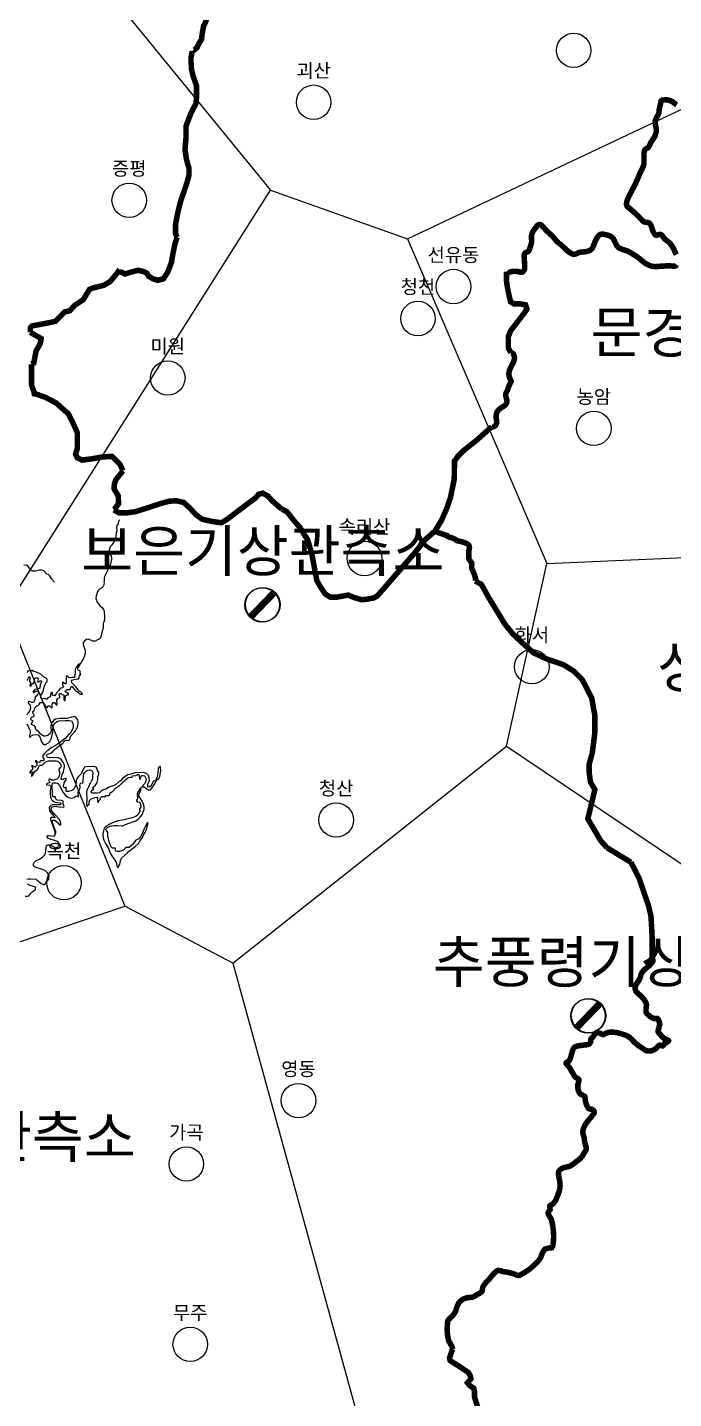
# Model space of a CAD drawing. Header units: millimetres. Extents: x -19392 to 580976, y -49129 to 736091.
# Drawn here: x 248431 to 295322, y 274821 to 374284 of the extents above; entities that cross this region are included whole.
import ezdxf
from ezdxf.enums import TextEntityAlignment as Align

# ---------------------------------------------------------------- set-up
doc = ezdxf.new("R2010")
doc.units = ezdxf.units.MM
for name, color, linetype in [('2411', 7, 'Continuous'), ('AWS', 4, 'Continuous'), ('AWS명', 2, 'Continuous'), ('EL', 2, 'Continuous'), ('MAIN-RIVER', 5, 'Continuous'), ('Point', 1, 'Continuous'), ('관측소명', 3, 'Continuous'), ('기상청', 1, 'Continuous'), ('티센', 6, 'Continuous')]:
    doc.layers.add(name, color=color, linetype=linetype)
doc.styles.get("Standard").update_dxf_attribs({"font": ''})
doc.styles.get('Standard').set_extended_font_data('Gulim')

# ---------------------------------------------------------------- blocks, each defined once
blk = doc.blocks.new('관측소(기상청)')
at = {"layer": '기상청', "const_width": 500}
blk.add_lwpolyline([(821, 874), (-914, -926)], dxfattribs=at)
at = {"layer": '기상청'}
blk.add_circle((-46, -26), 1250, dxfattribs=at)

msp = doc.modelspace()

# ---------------------------------------------------------------- linework, layer by layer
at = {"layer": '2411', "const_width": 400}
for points in [[(261625, 375623), (261553, 375596), (261539, 375177), (261351, 374643), (261221, 374412), (261105, 373762), (261062, 373415), (260889, 373141), (260744, 372823), (260427, 372549), (260405, 372562)], [(260405, 372562), (260304, 372150), (260304, 371786), (260341, 371237), (260452, 370769), (260705, 370041), (260705, 369239), (260667, 368771), (260304, 368073), (259940, 367130), (259940, 366298), (259865, 365422), (259977, 364694), (260162, 364041), (260162, 363603), (260014, 363024), (259539, 361642), (259360, 360915), (259175, 359971), (259175, 359348), (259293, 359062)], [(295550, 368670), (295500, 368700), (295480, 368720), (295440, 368750), (295400, 368780), (295400, 368780), (295350, 368810), (295310, 368840), (295270, 368870), (295230, 368900), (295190, 368920), (295140, 368940), (295100, 368960), (295050, 368980), (295030, 368990), (294980, 369000), (294930, 369020), (294880, 369030), (294830, 369030), (294780, 369030), (294730, 369030), (294710, 369030), (294660, 369030), (294610, 369020), (294580, 369020), (294520, 369020), (294480, 369010), (294450, 368990), (294420, 368950), (294410, 368890), (294400, 368870), (294390, 368830), (294380, 368780), (294370, 368730), (294360, 368690), (294350, 368640), (294340, 368590), (294320, 368540), (294310, 368490), (294300, 368440), (294290, 368410), (294270, 368250), (294260, 368200), (294260, 368150), (294260, 368100), (294240, 368050), (294240, 368040), (294220, 367990), (294200, 367950), (294170, 367900), (294150, 367860), (294120, 367810), (294100, 367770), (294070, 367720), (294050, 367680), (294030, 367630), (294020, 367590), (294000, 367540), (294000, 367530), (293990, 367480), (293990, 367430), (293990, 367380), (293990, 367330), (294000, 367280), (294010, 367230), (294010, 367180), (294020, 367130), (294030, 367090), (294040, 367040), (294050, 366990), (294060, 366940), (294070, 366890), (294070, 366880), (294070, 366830), (294070, 366780), (294060, 366730), (294060, 366730), (294050, 366680), (294040, 366630), (294030, 366580), (294010, 366530), (294000, 366480), (293980, 366440), (293970, 366430), (293950, 366380), (293930, 366340), (293910, 366290), (293880, 366250), (293850, 366210), (293820, 366170), (293800, 366130), (293770, 366090), (293740, 366040), (293710, 366000), (293680, 365960), (293660, 365910), (293640, 365870), (293620, 365820), (293600, 365770), (293580, 365720), (293560, 365680), (293530, 365640), (293500, 365600), (293470, 365560), (293430, 365530), (293380, 365510), (293330, 365480), (293290, 365460), (293260, 365430), (293230, 365390), (293210, 365350), (293200, 365300), (293190, 365250), (293190, 365250), (293180, 365200), (293180, 365140), (293180, 365090), (293180, 365040), (293170, 364990), (293170, 364940), (293170, 364890), (293170, 364840), (293170, 364790), (293170, 364740), (293180, 364690), (293180, 364640), (293180, 364590), (293180, 364540), (293180, 364490), (293170, 364440), (293170, 364390), (293160, 364350), (293150, 364300), (293140, 364260), (293120, 364210), (293100, 364160), (293080, 364120), (293060, 364070), (293040, 364030), (293020, 363980), (293000, 363930), (292970, 363890), (292950, 363840), (292930, 363800), (292900, 363750), (292900, 363740), (292880, 363690), (292860, 363650), (292840, 363600), (292820, 363550), (292820, 363550), (292800, 363510), (292780, 363460), (292760, 363410), (292740, 363370), (292720, 363320), (292700, 363280), (292680, 363230), (292660, 363180), (292640, 363140), (292620, 363090), (292600, 363050), (292590, 363020), (292570, 362970), (292550, 362930), (292520, 362880), (292500, 362840), (292480, 362800), (292450, 362750), (292430, 362710), (292410, 362660), (292390, 362620), (292360, 362570), (292340, 362530), (292310, 362480), (292290, 362440), (292270, 362390), (292250, 362350), (292220, 362300), (292200, 362260), (292180, 362220), (292150, 362170), (292130, 362130), (292110, 362080), (292090, 362040), (292060, 361990), (292040, 361950), (292040, 361950), (292030, 361930), (292030, 361930), (291960, 361760), (291950, 361710), (291930, 361660), (291920, 361610), (291920, 361570), (291910, 361510), (291910, 361460), (291910, 361410), (291920, 361360), (291930, 361340), (291960, 361300), (291990, 361260), (292030, 361230), (292070, 361200), (292110, 361170), (292140, 361140), (292180, 361110), (292220, 361080), (292260, 361050), (292290, 361010), (292330, 360980), (292370, 360950), (292410, 360920), (292450, 360880), (292480, 360850), (292520, 360820), (292550, 360790), (292590, 360760), (292620, 360730), (292660, 360690), (292690, 360660), (292730, 360620), (292760, 360580), (292800, 360550), (292830, 360510), (292830, 360510), (292870, 360480), (292900, 360440), (292940, 360410), (292970, 360370), (292980, 360360), (293020, 360320), (293050, 360280), (293090, 360250), (293120, 360210), (293150, 360190), (293200, 360170), (293250, 360160), (293300, 360150), (293350, 360140), (293400, 360140), (293450, 360130), (293500, 360120), (293540, 360100), (293560, 360090), (293590, 360060), (293620, 360020), (293650, 359980), (293670, 359940), (293690, 359890), (293710, 359840), (293730, 359790), (293740, 359760), (293760, 359710), (293770, 359660), (293790, 359610), (293800, 359570), (293820, 359520), (293840, 359470), (293850, 359450), (293880, 359400), (293910, 359350), (293910, 359350), (293940, 359310), (293970, 359270), (294010, 359240), (294050, 359220), (294060, 359210), (294110, 359210), (294160, 359230), (294210, 359250), (294250, 359260), (294300, 359270), (294350, 359270), (294370, 359270), (294410, 359250), (294450, 359230), (294490, 359190), (294520, 359160), (294550, 359110), (294580, 359070), (294610, 359020), (294640, 358970), (294650, 358960), (294690, 358930), (294730, 358890), (294770, 358860), (294810, 358830), (294850, 358800), (294890, 358770), (294930, 358740), (294970, 358710), (295000, 358680), (295040, 358640), (295060, 358620), (295090, 358580), (295120, 358550), (295150, 358510), (295180, 358460), (295180, 358460), (295210, 358420), (295230, 358400), (295250, 358350), (295280, 358310), (295300, 358270), (295320, 358220), (295350, 358180), (295370, 358130), (295390, 358090), (295410, 358040), (295430, 357990), (295440, 357980), (295460, 357930), (295480, 357890), (295510, 357840), (295530, 357800)], [(295550, 357070), (295520, 357030), (295490, 357000), (295480, 357000), (295440, 356980), (295440, 356980), (295400, 356970), (295350, 356960), (295300, 356970), (295250, 356970), (295190, 356980), (295140, 356980), (295080, 356990), (295060, 357000), (295010, 356990), (294960, 356990), (294910, 356990), (294860, 356990), (294810, 356990), (294760, 356980), (294710, 356980), (294660, 356980), (294610, 356970), (294560, 356970), (294510, 356970), (294460, 356970), (294410, 356960), (294350, 356960), (294300, 356950), (294250, 356950), (294200, 356940), (294150, 356940), (294100, 356940), (294050, 356930), (294000, 356930), (293950, 356940), (293900, 356940), (293850, 356940), (293810, 356950), (293800, 356950), (293750, 356960), (293700, 356980), (293700, 356980), (293650, 356990), (293610, 357010), (293560, 357020), (293510, 357040), (293470, 357070), (293420, 357090), (293380, 357110), (293330, 357140), (293290, 357160), (293250, 357190), (293210, 357220), (293170, 357250), (293130, 357280), (293090, 357310), (293050, 357340), (293010, 357370), (292980, 357410), (292940, 357440), (292900, 357470), (292860, 357500), (292820, 357540), (292780, 357570), (292760, 357580), (292720, 357610), (292680, 357640), (292640, 357670), (292590, 357700), (292550, 357720), (292510, 357750), (292470, 357780), (292440, 357790), (292390, 357820), (292350, 357850), (292310, 357880), (292270, 357900), (292220, 357930), (292220, 357930), (292180, 357950), (292140, 357980), (292090, 358000), (292050, 358030), (292010, 358050), (291960, 358070), (291950, 358070), (291900, 358090), (291850, 358110), (291800, 358120), (291760, 358140), (291710, 358150), (291660, 358170), (291610, 358180), (291570, 358200), (291520, 358220), (291470, 358240), (291430, 358260), (291380, 358280), (291340, 358310), (291300, 358340), (291270, 358370), (291240, 358410), (291210, 358450), (291180, 358490), (291160, 358540), (291130, 358580), (291110, 358630), (291090, 358680), (291070, 358720), (291050, 358760), (291030, 358810), (291000, 358850), (290980, 358900), (290960, 358940), (290930, 358980), (290930, 358980), (290920, 358990), (290890, 359020), (290850, 359060), (290820, 359090), (290770, 359110), (290730, 359140), (290680, 359160), (290640, 359180), (290590, 359200), (290540, 359210), (290480, 359230), (290430, 359240), (290380, 359250), (290350, 359250), (290300, 359270), (290250, 359280), (290190, 359290), (290140, 359290), (290090, 359290), (290050, 359280), (290040, 359280), (290000, 359260), (289960, 359240), (289920, 359210), (289880, 359180), (289850, 359140), (289810, 359090), (289780, 359050), (289760, 359000), (289730, 358960), (289710, 358920), (289680, 358870), (289660, 358830), (289640, 358780), (289620, 358740), (289600, 358690), (289600, 358690), (289580, 358640), (289560, 358590), (289550, 358550), (289530, 358520), (289520, 358470), (289500, 358430), (289480, 358380), (289460, 358330), (289430, 358290), (289410, 358250), (289380, 358210), (289370, 358200), (289330, 358170), (289290, 358140), (289250, 358110), (289200, 358090), (289150, 358070), (289110, 358060), (289060, 358040), (289020, 358030), (288970, 358020), (288920, 358010), (288870, 358010), (288820, 358000), (288770, 358000), (288720, 357990), (288670, 357990), (288620, 357980), (288570, 357980), (288520, 357970), (288470, 357960), (288420, 357940), (288370, 357920), (288330, 357890), (288280, 357870), (288230, 357850), (288230, 357850), (288190, 357840), (288140, 357830), (288100, 357820), (288060, 357830), (288010, 357840), (287960, 357850), (287920, 357870), (287870, 357900), (287830, 357930), (287780, 357960), (287750, 357980), (287710, 358000), (287670, 358030), (287630, 358060), (287600, 358100), (287560, 358130), (287520, 358160), (287490, 358200), (287450, 358240), (287420, 358270), (287380, 358310), (287350, 358340), (287310, 358380), (287270, 358410), (287260, 358420), (287220, 358460), (287180, 358490), (287150, 358520), (287110, 358550), (287070, 358580), (287030, 358610), (286990, 358640), (286950, 358670), (286910, 358710), (286880, 358740), (286840, 358780), (286840, 358780), (286810, 358810), (286780, 358850), (286740, 358890), (286710, 358930), (286680, 358960), (286650, 359000), (286610, 359040), (286580, 359080), (286550, 359120), (286520, 359160), (286490, 359180), (286460, 359220), (286420, 359250), (286380, 359280), (286350, 359320), (286310, 359350), (286270, 359380), (286230, 359420), (286200, 359450), (286160, 359480), (286120, 359520), (286090, 359550), (286050, 359590), (286020, 359620), (285990, 359660), (285950, 359700), (285920, 359740), (285890, 359770), (285850, 359810), (285810, 359850), (285780, 359900), (285740, 359930), (285700, 359960), (285660, 359980), (285650, 359980), (285600, 359990), (285600, 359990), (285550, 359980), (285510, 359970), (285470, 359940), (285430, 359910), (285400, 359860), (285370, 359820), (285340, 359770), (285330, 359760), (285290, 359720), (285260, 359680), (285230, 359640), (285200, 359600), (285170, 359560), (285140, 359520), (285110, 359480), (285090, 359430), (285070, 359390), (285060, 359360), (285050, 359320), (285030, 359270), (285020, 359220), (285010, 359170), (285010, 359120), (285010, 359080), (285010, 359030), (285010, 358980), (285010, 358930), (285020, 358880), (285020, 358830), (285020, 358780), (285020, 358730), (285020, 358720), (285010, 358670), (285000, 358620), (284990, 358570), (284970, 358530), (284970, 358530), (284960, 358480), (284940, 358430), (284940, 358420), (284920, 358370), (284910, 358320), (284900, 358270), (284880, 358220), (284860, 358170), (284840, 358130), (284820, 358090), (284790, 358050), (284770, 358030), (284720, 358010), (284680, 357990), (284630, 357970), (284580, 357950), (284540, 357920), (284520, 357880), (284500, 357840), (284490, 357790), (284480, 357740), (284480, 357690), (284480, 357630), (284490, 357580), (284490, 357560), (284490, 357510), (284490, 357460), (284490, 357410), (284490, 357360), (284500, 357310), (284500, 357260), (284500, 357210), (284510, 357160), (284510, 357110), (284510, 357060), (284520, 357010), (284520, 357010), (284520, 356960), (284520, 356900), (284520, 356850), (284520, 356800), (284510, 356760), (284500, 356740), (284480, 356690), (284460, 356650), (284430, 356600), (284390, 356570), (284350, 356540), (284330, 356530), (284290, 356520), (284240, 356520), (284190, 356530), (284140, 356550), (284090, 356560), (284040, 356570), (283990, 356580), (283940, 356580), (283890, 356590), (283840, 356590), (283790, 356590), (283740, 356590), (283700, 356590), (283650, 356580), (283600, 356580), (283560, 356570), (283520, 356560), (283470, 356550), (283420, 356530), (283370, 356520), (283320, 356520), (283280, 356530), (283230, 356550), (283205, 356569)], [(255133, 356719), (255149, 356593), (255510, 356391), (255943, 356535), (256477, 356665), (256896, 356564), (257098, 356463), (257243, 356217), (257589, 356030), (257892, 355943), (258297, 356044), (258614, 356535), (258889, 357257), (258975, 357777), (259134, 358585), (259293, 359062)], [(248640, 352165), (248645, 352508), (248771, 352635), (249231, 352716), (250115, 352887), (250457, 352969), (250835, 353347), (251132, 353644), (251511, 353734), (251845, 354112), (252476, 354528), (252944, 355286), (253152, 355375), (253991, 355583), (254415, 355835), (254712, 356177), (254920, 356429), (255133, 356719)], [(283205, 356569), (283189, 355922), (283290, 355279), (283390, 354808), (283496, 354371), (283732, 354235), (284169, 354235), (284576, 354165), (284676, 353864), (284505, 353592), (283496, 352277), (283325, 351840), (283325, 351333), (283325, 351026), (283529, 350672)], [(248728, 349855), (248896, 349943), (249059, 350819), (249059, 350819), (249364, 351349), (249426, 351715), (248640, 352165)], [(283529, 350672), (283540, 350670), (283590, 350660), (283590, 350660), (283630, 350650), (283650, 350640), (283680, 350610), (283710, 350570), (283730, 350520), (283750, 350470), (283760, 350420), (283770, 350370), (283770, 350350), (283780, 350300), (283770, 350250), (283760, 350200), (283750, 350150), (283740, 350100), (283720, 350050), (283700, 350010), (283690, 349980), (283670, 349940), (283650, 349890), (283620, 349850), (283600, 349820), (283580, 349770), (283560, 349730), (283530, 349680), (283510, 349640), (283490, 349590), (283470, 349550), (283450, 349500), (283430, 349450), (283410, 349410), (283410, 349380), (283400, 349330), (283390, 349280), (283380, 349230), (283370, 349180), (283370, 349130), (283370, 349130), (283380, 349080), (283380, 349040), (283390, 348990), (283400, 348950), (283410, 348900), (283430, 348850), (283440, 348820), (283460, 348770), (283490, 348730), (283510, 348680), (283530, 348640), (283530, 348610), (283520, 348560), (283500, 348520), (283470, 348480), (283450, 348440), (283430, 348400), (283410, 348350), (283380, 348310), (283360, 348260), (283350, 348230), (283340, 348180), (283320, 348140), (283310, 348090), (283290, 348040), (283280, 347990), (283270, 347950), (283240, 347910), (283220, 347860), (283190, 347820), (283170, 347770), (283150, 347720), (283140, 347680), (283140, 347670), (283140, 347620), (283140, 347570), (283140, 347570), (283140, 347560), (283150, 347510), (283160, 347460), (283180, 347410), (283190, 347360), (283210, 347310), (283220, 347260), (283220, 347210), (283230, 347170), (283230, 347150), (283220, 347100), (283210, 347050), (283190, 347010), (283180, 347000), (283160, 346960), (283130, 346920), (283100, 346880), (283060, 346850), (283020, 346820), (282980, 346790), (282930, 346770), (282890, 346740), (282840, 346710), (282800, 346680), (282750, 346660), (282710, 346620), (282670, 346580), (282630, 346550), (282600, 346510), (282560, 346470), (282530, 346430), (282510, 346390), (282490, 346350), (282480, 346300), (282470, 346260), (282460, 346210), (282460, 346210), (282450, 346160), (282450, 346100), (282450, 346050), (282450, 346000), (282450, 345950), (282460, 345890), (282470, 345840), (282470, 345790), (282480, 345740), (282480, 345690), (282480, 345640), (282480, 345590), (282470, 345550), (282450, 345500), (282430, 345460), (282400, 345410), (282370, 345380), (282340, 345360), (282300, 345330), (282250, 345320), (282200, 345310), (282150, 345310), (282130, 345310), (282121, 345312)], [(255369, 342120), (255135, 342609), (254585, 343159), (254378, 343159), (253783, 343114), (253108, 342988), (252395, 342899), (252053, 343070), (251927, 343322), (252053, 343746), (252053, 344882), (251719, 345639), (251385, 346270), (251043, 346568), (250538, 347028), (249736, 347451), (249358, 347577), (249150, 347667), (248934, 347704), (248897, 347874), (248726, 348379), (248726, 349181), (248728, 349855)], [(266902, 339329), (267268, 339146), (267846, 338414), (268212, 338019), (268501, 337524), (268760, 337134), (269073, 336084), (269309, 334804), (269439, 334155), (269704, 333683), (270040, 333188), (270406, 332952), (270878, 332952), (271403, 333052), (271716, 333105), (272158, 332922), (272683, 332769), (272972, 332793), (273568, 332899), (273833, 333052), (276447, 336061), (276889, 336609), (277072, 336922), (278016, 337760), (278488, 338544), (278877, 339429), (279137, 340214), (279402, 341494), (279426, 342827), (279662, 343169), (280080, 343588), (280971, 344290), (282130, 345320)], [(254703, 339281), (254706, 339283), (255049, 339734), (255018, 340310), (254722, 340808), (254738, 341135), (254847, 341477), (255369, 342120)], [(254703, 339281), (255090, 339067), (255640, 339067), (256271, 339156), (257073, 339409), (258083, 339743), (258714, 339914), (259219, 339951), (259769, 339825), (260192, 339446), (260653, 338941), (261120, 338607), (261878, 338436), (262509, 338354), (262932, 338607), (263987, 339409), (264997, 340166), (265205, 340419), (265502, 340500), (265881, 340293), (266193, 339942), (266902, 339329)], [(278066, 337842), (278070, 337820), (278090, 337780), (278110, 337740), (278140, 337710), (278170, 337680), (278210, 337650), (278260, 337630), (278310, 337610), (278360, 337600), (278420, 337580), (278440, 337570), (278490, 337560), (278540, 337540), (278580, 337520), (278630, 337510), (278680, 337490), (278720, 337470), (278770, 337450), (278820, 337440), (278820, 337430), (278860, 337410), (278910, 337390), (278950, 337360), (279000, 337340), (279040, 337310), (279090, 337290), (279120, 337280), (279160, 337270), (279210, 337260), (279260, 337250), (279310, 337230), (279340, 337220), (279380, 337200), (279430, 337170), (279470, 337150), (279510, 337120), (279510, 337120), (279550, 337090), (279590, 337060), (279630, 337040), (279680, 337030), (279730, 337020), (279780, 337010), (279830, 337000), (279880, 336990), (279900, 336990), (279950, 336970), (280000, 336960), (280050, 336950), (280090, 336930), (280140, 336910), (280190, 336900), (280230, 336880), (280260, 336860), (280310, 336840), (280360, 336820), (280400, 336790), (280440, 336760), (280450, 336750), (280470, 336710), (280490, 336660), (280500, 336610), (280510, 336560), (280500, 336510), (280490, 336460), (280480, 336410), (280470, 336360), (280460, 336310), (280460, 336260), (280460, 336210), (280450, 336160), (280460, 336110), (280460, 336060), (280460, 336060), (280460, 336010), (280460, 335980), (280460, 335920), (280460, 335870), (280460, 335820), (280470, 335770), (280480, 335720), (280490, 335680), (280510, 335640), (280550, 335600), (280580, 335560), (280610, 335520), (280640, 335480), (280660, 335460), (280670, 335410), (280680, 335360), (280680, 335310), (280670, 335260), (280670, 335210), (280670, 335160), (280670, 335110), (280670, 335080), (280680, 335030), (280700, 334980), (280720, 334940), (280740, 334890), (280760, 334850), (280780, 334800), (280800, 334750), (280820, 334710), (280840, 334660), (280850, 334630), (280870, 334580), (280890, 334540), (280900, 334490), (280920, 334440), (280920, 334440), (280920, 334410), (280940, 334360), (280950, 334310), (280950, 334260), (280950, 334220), (280940, 334180), (280930, 334130)], [(280930, 334130), (281366, 333890), (281950, 332852), (283083, 330994), (283673, 330268), (284351, 329637), (285165, 328911), (286162, 328457), (287342, 328050), (288068, 327596), (288699, 326965), (289377, 325649), (289607, 324387), (289607, 323118), (289425, 321667), (289200, 320853), (289200, 320222), (289289, 319544), (289607, 318995), (289100, 316876), (290028, 315295), (290492, 314779)], [(292226, 313725), (292822, 312565), (293501, 310577), (293684, 309805), (293772, 308176), (293750, 306750)], [(293750, 306750), (293780, 306710), (293810, 306670), (293830, 306630), (293830, 306600), (293820, 306560), (293800, 306510), (293770, 306470), (293740, 306430), (293720, 306410), (293690, 306370), (293660, 306330), (293620, 306290), (293590, 306250), (293550, 306220), (293510, 306180), (293480, 306150), (293440, 306120), (293400, 306090), (293360, 306060), (293320, 306030), (293280, 305990), (293240, 305960), (293200, 305930), (293170, 305900), (293130, 305860), (293100, 305820), (293070, 305790), (293040, 305750), (293020, 305700), (293000, 305660), (292970, 305610), (292960, 305580), (292940, 305530), (292930, 305480), (292920, 305430), (292920, 305430), (292910, 305380), (292890, 305340), (292890, 305330), (292870, 305280), (292850, 305240), (292820, 305190), (292790, 305150), (292770, 305110), (292740, 305070), (292710, 305030), (292680, 304980), (292660, 304940), (292650, 304930), (292620, 304890), (292600, 304840), (292570, 304800), (292550, 304750), (292530, 304710), (292530, 304670), (292520, 304620), (292530, 304570), (292540, 304520), (292550, 304470), (292570, 304420), (292590, 304370), (292600, 304370), (292620, 304330), (292650, 304290), (292680, 304260), (292720, 304220), (292760, 304190), (292800, 304160), (292840, 304130), (292880, 304090), (292920, 304060), (292950, 304030), (292950, 304030), (292990, 303990), (293020, 303950), (293050, 303920), (293090, 303880), (293120, 303840), (293150, 303800), (293170, 303770), (293200, 303730), (293230, 303690), (293260, 303640), (293290, 303600), (293310, 303560), (293330, 303510), (293340, 303470), (293350, 303430), (293350, 303380), (293350, 303330), (293340, 303280), (293340, 303230), (293330, 303180), (293330, 303130), (293320, 303100), (293320, 303040), (293320, 302990), (293320, 302940), (293320, 302890), (293330, 302840), (293340, 302830), (293360, 302790), (293390, 302750), (293420, 302710), (293460, 302680), (293500, 302640), (293530, 302620), (293570, 302580), (293610, 302550), (293610, 302550), (293650, 302520), (293690, 302490), (293740, 302460), (293780, 302440), (293830, 302420), (293880, 302400), (293920, 302390), (293960, 302380), (294010, 302390), (294060, 302390), (294110, 302390), (294160, 302390), (294170, 302380), (294200, 302350), (294220, 302300), (294240, 302250), (294250, 302230), (294270, 302180), (294280, 302130), (294300, 302080), (294310, 302040), (294320, 301990), (294320, 301990), (294270, 301800), (294260, 301750), (294260, 301700), (294250, 301670), (294230, 301620), (294210, 301570), (294200, 301520), (294190, 301470), (294190, 301440), (294210, 301400), (294240, 301360), (294270, 301320), (294310, 301280), (294330, 301260), (294370, 301220), (294400, 301180), (294430, 301140), (294460, 301110), (294500, 301070), (294540, 301030), (294570, 301000), (294610, 300970), (294650, 300940), (294660, 300940), (294710, 300910), (294770, 300890), (294830, 300870), (294880, 300850), (294920, 300830), (294950, 300800), (294960, 300780), (294950, 300760), (294920, 300730), (294880, 300700), (294830, 300680), (294830, 300680), (294780, 300650), (294730, 300610), (294680, 300590), (294650, 300540), (294620, 300500), (294590, 300460), (294550, 300420), (294520, 300400), (294470, 300410), (294420, 300430), (294370, 300450), (294320, 300460), (294280, 300450), (294240, 300420), (294200, 300390), (294170, 300350), (294130, 300310), (294100, 300270), (294060, 300230), (294050, 300220), (294010, 300190), (293970, 300170), (293920, 300140), (293880, 300120), (293830, 300100), (293780, 300080), (293740, 300060), (293690, 300050), (293640, 300040), (293600, 300040), (293550, 300030), (293500, 300030), (293450, 300040), (293440, 300040), (293390, 300050), (293340, 300060), (293340, 300060), (293300, 300080), (293250, 300100), (293210, 300130), (293160, 300160), (293120, 300190), (293080, 300220), (293040, 300250), (293020, 300260), (292970, 300290), (292930, 300320), (292890, 300350), (292850, 300370), (292810, 300400), (292770, 300430), (292730, 300460), (292690, 300490), (292650, 300530), (292610, 300560), (292570, 300590), (292530, 300620), (292510, 300640), (292480, 300680), (292440, 300710), (292400, 300750), (292370, 300790), (292350, 300810), (292310, 300850), (292280, 300890), (292240, 300920), (292200, 300960), (292170, 300990), (292130, 301020), (292090, 301050), (292060, 301060), (292020, 301090), (291980, 301110), (291980, 301110), (291930, 301140), (291890, 301160), (291840, 301180), (291790, 301190), (291750, 301210), (291700, 301230), (291650, 301240), (291630, 301250), (291580, 301260), (291530, 301280), (291490, 301290), (291440, 301310), (291390, 301320), (291340, 301330), (291290, 301350), (291240, 301360), (291190, 301370), (291140, 301370), (291090, 301380), (291040, 301390), (290990, 301390), (290940, 301400), (290890, 301400), (290840, 301400), (290790, 301400), (290740, 301400), (290690, 301400), (290640, 301390), (290630, 301390), (290580, 301380), (290540, 301360), (290490, 301350), (290440, 301330), (290400, 301310), (290350, 301290), (290320, 301270), (290320, 301270), (290280, 301250), (290240, 301230), (290200, 301220), (290200, 301220), (289945, 301341), (289723, 301372), (289580, 301230), (289560, 301190), (289530, 301140), (289510, 301100), (289480, 301060), (289470, 301050), (289430, 301020), (289390, 300980), (289350, 300950), (289330, 300920), (289320, 300880), (289310, 300830), (289310, 300770), (289310, 300720), (289300, 300680), (289280, 300640), (289250, 300600), (289240, 300590), (289210, 300550), (289170, 300530), (289120, 300510), (289070, 300500), (289020, 300490), (288970, 300480), (288910, 300480), (288880, 300470), (288830, 300470), (288780, 300460), (288730, 300450), (288680, 300450), (288630, 300440), (288580, 300430), (288530, 300430), (288490, 300420), (288440, 300410), (288380, 300400), (288380, 300400), (288330, 300390), (288280, 300380), (288240, 300360), (288190, 300340), (288150, 300320), (288140, 300310), (288100, 300270), (288080, 300240), (288050, 300200), (288030, 300150), (288010, 300110), (287990, 300060), (287980, 300010), (287960, 299950), (287950, 299900), (287930, 299850), (287930, 299840), (287910, 299790), (287900, 299740), (287880, 299690), (287870, 299630), (287850, 299580), (287840, 299530), (287820, 299480), (287800, 299430), (287780, 299390), (287750, 299340), (287720, 299310), (287690, 299270), (287650, 299240), (287620, 299230), (287570, 299210), (287550, 299200), (287530, 299170), (287520, 299140), (287540, 299100), (287540, 299100), (287570, 299060), (287610, 299010), (287650, 298960), (287700, 298910), (287750, 298860), (287770, 298830), (287800, 298790), (287820, 298750), (287850, 298700), (287870, 298660), (287900, 298620), (287920, 298570), (287950, 298530), (287970, 298490), (288000, 298450), (288010, 298430), (288030, 298380), (288060, 298340), (288080, 298290), (288110, 298250), (288130, 298210), (288160, 298170), (288180, 298150), (288220, 298120), (288270, 298090), (288320, 298060), (288360, 298040), (288400, 298010), (288430, 297980), (288450, 297960), (288450, 297920), (288450, 297880), (288440, 297830), (288430, 297780), (288410, 297730), (288390, 297670), (288390, 297670), (288380, 297620), (288380, 297610), (288370, 297560), (288370, 297510), (288370, 297460), (288370, 297410), (288370, 297360), (288380, 297310), (288380, 297260), (288400, 297210), (288400, 297190), (288420, 297140), (288440, 297100), (288460, 297050), (288480, 297010), (288510, 296970), (288530, 296940), (288570, 296910), (288610, 296880), (288660, 296860), (288710, 296840), (288750, 296810), (288800, 296790), (288840, 296760), (288870, 296730), (288880, 296690), (288900, 296640), (288900, 296590), (288910, 296540), (288910, 296490), (288920, 296440), (288920, 296390), (288930, 296350), (288950, 296300), (288960, 296250), (288980, 296200), (288980, 296200), (289000, 296150), (289020, 296110), (289040, 296060), (289050, 296040), (289070, 296000), (289090, 295950), (289120, 295910), (289150, 295870), (289170, 295850), (289220, 295830), (289270, 295820), (289320, 295810), (289370, 295810), (289420, 295790), (289450, 295780), (289490, 295740), (289530, 295700), (289550, 295660), (289570, 295610), (289560, 295560), (289550, 295520), (289520, 295480), (289490, 295430), (289450, 295390), (289440, 295370), (289410, 295330), (289380, 295290), (289350, 295250), (289320, 295210), (289290, 295170), (289250, 295140), (289220, 295100), (289190, 295060), (289160, 295030), (289160, 295030), (289020, 294850), (288990, 294810), (288960, 294770), (288940, 294730), (288910, 294680), (288890, 294640), (288880, 294630), (288860, 294580), (288830, 294540), (288810, 294490), (288790, 294440), (288780, 294390), (288760, 294350), (288750, 294300), (288740, 294250), (288740, 294200), (288740, 294180), (288740, 294130), (288740, 294080), (288750, 294030), (288760, 293990), (288770, 293940), (288790, 293890), (288800, 293840), (288810, 293810), (288830, 293760), (288840, 293710), (288840, 293660), (288850, 293610), (288850, 293560), (288860, 293510), (288870, 293460), (288880, 293420), (288890, 293370), (288900, 293320), (288900, 293320), (288920, 293270), (288930, 293220), (288940, 293170), (288950, 293160), (288960, 293110), (288980, 293060), (288990, 293010), (288990, 292960), (288990, 292930), (288980, 292890), (288960, 292840), (288940, 292800), (288910, 292750), (288880, 292710), (288850, 292670), (288840, 292650), (288810, 292610), (288790, 292560), (288770, 292520), (288740, 292470), (288720, 292440), (288700, 292400), (288670, 292360), (288630, 292320), (288600, 292290), (288570, 292250), (288530, 292220), (288490, 292180), (288450, 292150), (288410, 292120), (288370, 292090), (288330, 292060), (288290, 292030), (288260, 292010), (288220, 291970), (288180, 291940), (288180, 291940), (288150, 291910), (288110, 291880), (288070, 291850), (288020, 291820), (287980, 291790), (287940, 291760), (287900, 291740), (287860, 291710), (287810, 291690), (287770, 291670), (287720, 291650), (287670, 291640), (287620, 291630), (287570, 291620), (287520, 291610), (287470, 291600), (287420, 291590), (287370, 291570), (287320, 291560), (287280, 291540), (287230, 291520), (287190, 291500), (287150, 291470), (287120, 291440), (287080, 291400), (287050, 291370), (287020, 291330), (287010, 291320), (286990, 291280), (286980, 291230), (286970, 291190), (286970, 291140), (286970, 291090), (286970, 291040), (286980, 290990), (286990, 290940), (286990, 290940), (287000, 290890), (287010, 290830), (287020, 290780), (287030, 290730), (287050, 290670), (287060, 290620), (287060, 290570), (287070, 290520), (287070, 290470), (287080, 290420), (287080, 290370), (287080, 290320), (287090, 290270), (287080, 290220), (287080, 290200), (287080, 290150), (287070, 290100), (287060, 290050), (287050, 290000), (287040, 289950), (287030, 289900), (287020, 289850), (287000, 289810), (286980, 289760), (286970, 289710), (286950, 289660), (286940, 289650), (286930, 289600), (286910, 289550), (286890, 289510), (286870, 289460), (286850, 289410), (286830, 289370), (286820, 289320), (286800, 289270), (286780, 289230), (286780, 289230), (286760, 289200), (286740, 289160), (286710, 289120), (286680, 289070), (286650, 289030), (286620, 289000), (286580, 288960), (286550, 288930), (286500, 288910), (286460, 288880), (286410, 288860), (286370, 288830), (286340, 288800), (286340, 288790), (286330, 288750), (286340, 288700), (286350, 288650), (286350, 288600), (286360, 288540), (286350, 288530), (286330, 288490), (286300, 288440), (286270, 288400), (286240, 288360), (286230, 288350), (286220, 288300), (286220, 288260), (286230, 288210), (286250, 288170), (286270, 288120), (286300, 288080), (286330, 288030), (286360, 287980), (286390, 287930), (286410, 287890), (286440, 287840), (286440, 287840), (286450, 287790), (286470, 287750), (286480, 287700), (286490, 287650), (286510, 287600), (286520, 287550), (286530, 287500), (286540, 287450), (286540, 287400), (286550, 287360), (286560, 287320), (286570, 287270), (286570, 287220), (286580, 287170), (286590, 287120), (286590, 287070), (286600, 287020), (286600, 286970), (286600, 286920), (286610, 286870), (286610, 286830), (286610, 286780), (286610, 286730), (286620, 286680), (286620, 286630), (286620, 286580), (286620, 286530), (286620, 286480), (286620, 286430), (286610, 286380), (286610, 286330), (286610, 286300), (286600, 286250), (286600, 286200), (286600, 286190), (286590, 286140), (286590, 286140), (286590, 286090), (286580, 286040), (286570, 285990), (286560, 285940), (286550, 285920), (286540, 285870), (286510, 285820), (286490, 285780), (286480, 285780), (286440, 285760), (286390, 285760), (286330, 285750), (286310, 285750), (286260, 285740), (286220, 285730), (286170, 285720), (286140, 285710), (286100, 285700), (286050, 285680), (286000, 285670), (286000, 285670), (285890, 285540), (285870, 285500), (285840, 285450), (285820, 285410), (285800, 285370), (285770, 285320), (285770, 285300), (285750, 285260), (285730, 285210), (285720, 285160), (285700, 285110), (285680, 285070), (285670, 285040), (285640, 284990), (285620, 284950), (285590, 284910), (285560, 284870), (285530, 284830), (285490, 284790), (285460, 284760), (285420, 284720), (285390, 284680), (285360, 284650), (285320, 284610), (285280, 284580), (285250, 284540), (285210, 284510), (285190, 284490), (285150, 284460), (285120, 284420), (285080, 284390), (285040, 284360), (285000, 284320), (284970, 284290), (284930, 284260), (284930, 284260), (284890, 284230), (284850, 284200), (284810, 284170), (284770, 284140), (284730, 284110), (284690, 284080), (284640, 284060), (284600, 284030), (284560, 284000), (284520, 283970), (284480, 283950), (284430, 283920), (284390, 283900), (284360, 283890), (284320, 283860), (284270, 283830), (284230, 283800), (284180, 283780), (284140, 283760), (284090, 283750), (284060, 283750), (284010, 283760), (283960, 283770), (283920, 283790), (283870, 283810), (283830, 283830), (283780, 283850), (283740, 283860), (283690, 283880), (283640, 283890), (283590, 283910), (283540, 283920), (283500, 283930), (283450, 283940), (283400, 283960), (283350, 283970), (283350, 283970), (283330, 283970), (283280, 283980), (283230, 283990), (283180, 284000), (283130, 284010), (283080, 284020), (283030, 284020), (282980, 284030), (282930, 284040), (282920, 284040), (282870, 284060), (282820, 284080), (282770, 284090), (282720, 284100), (282670, 284110), (282620, 284120), (282580, 284110), (282540, 284100), (282500, 284080), (282460, 284050), (282420, 284010), (282380, 283980), (282340, 283940), (282320, 283920), (282280, 283880), (282250, 283850), (282210, 283810), (282180, 283770), (282150, 283740), (282110, 283700), (282080, 283660), (282050, 283620), (282020, 283580), (281990, 283540), (281960, 283500), (281950, 283500), (281950, 283500), (281920, 283460), (281880, 283420), (281850, 283390), (281810, 283350), (281780, 283320), (281740, 283280), (281710, 283240), (281680, 283200), (281650, 283170), (281630, 283140), (281600, 283100), (281570, 283060), (281540, 283020), (281520, 282980), (281490, 282930), (281470, 282890), (281460, 282840), (281460, 282790), (281450, 282740), (281440, 282690), (281430, 282640), (281420, 282610), (281390, 282570), (281360, 282540), (281320, 282510), (281280, 282480), (281240, 282450), (281190, 282430), (281140, 282410), (281090, 282380), (281040, 282360), (281000, 282330), (280960, 282300), (280920, 282270), (280870, 282240), (280830, 282220), (280830, 282220), (280790, 282200), (280740, 282180), (280730, 282180), (280680, 282170), (280630, 282160), (280580, 282160), (280530, 282150), (280480, 282150), (280470, 282150), (280420, 282140), (280360, 282130), (280320, 282130), (280270, 282110), (280220, 282100), (280170, 282090), (280120, 282070), (280090, 282050), (280040, 282030), (280000, 282000), (279960, 281980), (279920, 281950), (279880, 281910), (279840, 281880), (279810, 281840), (279770, 281800), (279740, 281760), (279720, 281720), (279690, 281680), (279670, 281630), (279650, 281590), (279630, 281540), (279610, 281490), (279600, 281460), (279580, 281410), (279570, 281370), (279560, 281320), (279560, 281320), (279540, 281270), (279530, 281220), (279510, 281170), (279490, 281120), (279470, 281080), (279440, 281040), (279410, 281000), (279380, 280950), (279350, 280910), (279320, 280880), (279290, 280840), (279250, 280800), (279220, 280760), (279180, 280730), (279140, 280690), (279100, 280660), (279060, 280620), (279030, 280590), (279000, 280550), (278970, 280510), (278950, 280480), (278940, 280440), (278920, 280390), (278920, 280340), (278910, 280290), (278910, 280240), (278910, 280190), (278900, 280140), (278900, 280090), (278900, 280040), (278890, 279990), (278890, 279940), (278890, 279890), (278890, 279840), (278890, 279790), (278890, 279740), (278890, 279740), (278900, 279720), (278900, 279670), (278900, 279620), (278900, 279570), (278910, 279520), (278910, 279470), (278920, 279420), (278930, 279370), (278940, 279330), (278940, 279280), (278950, 279250), (278960, 279200), (278970, 279150), (278980, 279100), (279000, 279050), (279010, 279000), (279020, 278980), (279040, 278940), (279070, 278890), (279100, 278850), (279120, 278810), (279132, 278779), (279228, 278625), (279267, 278522), (279283, 278412), (279283, 278412)], [(281121, 274154), (280869, 274953), (280869, 275353), (280827, 275563), (280511, 275773), (280364, 275963), (280617, 276257), (280575, 276467), (280427, 276720), (280112, 276930), (279103, 277582), (279061, 277771), (279166, 278086), (279283, 278412)]]:
    msp.add_lwpolyline(points, dxfattribs=at)
at = {"layer": '2411', "linetype": 'Continuous', "const_width": 400}
msp.add_lwpolyline([(290492, 314779), (292226, 313725)], dxfattribs=at)
at = {"layer": 'AWS'}
for centre in [(288072, 372624), (269198, 368858), (255819, 361748), (279352, 355487), (276768, 353167), (258617, 348854), (289533, 345197), (272892, 335762), (285037, 327912), (270837, 316792), (251081, 312239), (268103, 296435), (259966, 291838), (260245, 278755)]:
    msp.add_circle(centre, 1250, dxfattribs=at)
at = {"layer": 'MAIN-RIVER'}
for points in [[(255126, 338576), (255074, 338498), (255038, 338437), (255027, 338356), (255007, 338282), (254922, 338151), (254889, 338030), (254910, 337763), (254867, 337601), (254815, 337217), (254791, 337119), (254704, 336939), (254555, 336758), (254549, 336738), (254435, 336608), (254404, 336545), (254354, 336376), (254367, 336257), (254380, 336226), (254502, 335924), (254533, 335816), (254542, 335682), (254434, 335265), (254323, 335108), (254292, 334983), (254165, 334750), (254165, 334750), (254165, 334750), (254037, 334465), (253999, 334308), (253997, 334084), (253988, 334038), (253993, 333971), (253943, 333768), (253907, 333683), (253885, 333651), (253674, 333540), (253584, 333459), (253518, 333377), (253412, 333040), (253405, 332852), (253433, 332743), (253474, 332642), (253562, 332490), (253700, 332321), (253845, 332199), (253940, 332090), (253981, 332028), (254013, 331878), (254021, 331609), (254035, 331478), (254031, 331346), (254012, 331272), (254006, 331191), (253975, 331159), (253975, 331134), (253962, 331122), (253931, 331023), (253919, 330679), (253871, 330597), (253869, 330552), (253869, 330552), (253816, 330314), (253781, 330097), (253745, 330056), (253733, 330040), (253707, 330006), (253700, 329973), (253644, 329916), (253488, 329866), (253432, 329798), (253344, 329766), (253182, 329772), (252857, 329916), (252726, 329893), (252614, 329820), (252601, 329807), (252489, 329667), (252480, 329558), (252513, 329418), (252513, 329418), (252586, 329239), (252626, 329104), (252620, 328904), (252545, 328630), (252491, 328524), (252476, 328466), (252395, 328361), (252250, 328103), (252250, 328103)], [(250391, 334050), (250204, 334263), (250031, 334520), (249976, 334570), (249807, 334645), (249619, 334857), (249557, 334891), (249457, 334925), (249307, 334925), (249008, 334850), (248813, 334838), (248719, 334882), (248645, 334972), (248495, 335191), (248444, 335243), (248163, 335275)], [(252272, 319436), (252291, 319458), (252472, 319483), (252483, 319577), (252472, 319752), (252498, 319839), (252498, 319995), (252534, 320133), (252597, 320245), (252709, 320357), (252816, 320414), (252972, 320426), (253103, 320377), (253128, 320345), (253172, 320233), (253147, 319926), (253167, 319866), (253166, 319814), (253148, 319752), (253069, 319595), (253002, 319493), (252994, 319459), (252947, 319383), (252916, 319258), (252742, 318958), (252710, 318841), (252716, 318615), (252754, 318415), (252754, 318240), (252728, 318052), (252723, 317903), (252723, 317903), (252742, 317802), (252785, 317771), (252823, 317859), (252910, 317946), (252910, 318065), (252941, 318196), (253053, 318318), (253322, 318433), (253466, 318440), (253510, 318371), (253522, 318121), (253547, 318081), (253566, 318078), (253585, 318096), (253622, 318183), (253722, 318271), (253747, 318409), (253807, 318475), (253841, 318490), (253959, 318496), (254022, 318471), (254072, 318471), (254072, 318484), (254134, 318559), (254353, 318571), (254448, 318758), (254478, 318797), (254628, 318872), (254828, 319099), (254908, 319145), (255109, 319290), (255109, 319290), (255353, 319521), (255353, 319534), (255365, 319534), (255402, 319578), (255408, 319602), (255445, 319614), (255565, 319740), (255683, 319827), (255796, 319884), (256008, 319890), (256077, 319983), (256308, 320027), (256412, 320070), (256426, 320086), (256508, 320086), (256544, 320043), (256552, 320015), (256546, 320009), (256558, 319753), (256595, 319740), (256630, 319812), (256637, 319860), (256664, 319934), (256701, 319972), (256701, 319984), (256751, 320021), (256768, 320023), (256839, 320027), (256920, 320003), (256964, 319962), (257033, 319834), (257033, 319834), (257039, 319697), (257008, 319553), (256927, 319409), (256802, 319283), (256802, 319272), (256741, 319200), (256902, 319191), (257190, 318972), (257233, 318966), (257352, 318978), (257458, 319096), (257534, 319229), (257645, 319372), (257782, 319634), (257876, 319734), (257958, 319784), (257982, 319821), (258032, 319959), (258107, 320365), (258101, 320590), (258078, 320642), (258040, 320692), (257948, 320594), (257926, 320534), (257902, 320191), (257833, 319847), (257739, 319691), (257564, 319574), (257533, 319540), (257402, 319266), (257314, 319191), (257314, 319191), (257196, 319178), (257177, 319201), (257164, 319244), (257162, 319337), (257183, 319447), (257214, 319491), (257283, 319659), (257276, 319859), (257207, 320021), (257076, 320165), (256933, 320215), (256871, 320227), (256264, 320202), (255851, 320100), (255716, 320057), (255590, 319996), (255358, 319821), (255177, 319640), (255084, 319590), (254821, 319340), (254724, 319298), (254328, 319177), (254172, 319040), (254134, 319024), (253854, 318965), (253850, 318936), (253785, 318871), (253653, 318771), (253503, 318734), (253185, 318740), (253103, 318771), (253103, 318771), (253060, 318839), (253060, 318859), (253128, 318943), (253247, 319002), (253253, 319021), (253185, 319126), (253185, 319158), (253365, 319314), (253365, 319327), (253428, 319402), (253485, 319502), (253535, 319702), (253553, 319940), (253616, 320108), (253621, 320228), (253509, 320371), (253490, 320495), (253409, 320620), (253253, 320664), (252709, 320651), (252585, 320614), (252541, 320570), (252310, 320120), (252135, 319954), (252041, 319833), (251978, 319639), (251937, 319342), (251866, 319164), (251822, 319083), (251725, 318985), (251706, 318977), (251706, 318977), (251704, 318964), (251579, 318901), (251416, 318852), (251268, 318868), (251242, 318889), (251236, 318958), (251236, 319001), (251267, 319151), (251211, 319129), (251092, 319123), (251061, 319258), (251069, 319398), (251088, 319429), (251092, 319476), (251188, 319632), (251242, 319702), (251254, 319782), (251242, 319801), (251167, 319801), (251053, 319743), (251010, 319733), (250898, 319736), (250885, 319752), (250922, 319993), (250935, 320007), (251040, 320292), (251060, 320320), (251133, 320636), (251129, 320720), (251091, 320845), (251048, 320941), (251048, 320941), (250910, 321151), (250792, 321262), (250592, 321319), (250042, 321306), (249885, 321350), (249842, 321385), (249823, 321444), (249841, 321513), (249886, 321557), (250142, 321644), (250323, 321811), (250329, 321830), (250383, 321887), (250396, 321887), (250402, 321907), (250479, 321988), (250504, 321988), (250760, 322194), (250861, 322253), (251003, 322357), (251028, 322381), (251073, 322481), (251160, 322569), (251234, 322589), (251307, 322588), (251409, 322569), (251441, 322578), (251509, 322631), (251560, 322856), (251580, 322889), (251656, 322952), (251656, 322952), (251656, 322965), (251831, 323141), (251863, 323197), (251928, 323262), (252022, 323444), (252040, 323463), (252121, 323762), (252121, 323968), (252097, 324049), (251940, 324262), (251859, 324287), (251744, 324277), (251638, 324254), (251321, 324162), (250812, 324148), (250478, 324099), (250326, 324005), (250198, 323849), (250135, 323625), (250148, 323218), (250091, 323062), (249935, 322949), (249723, 322881), (249604, 322880), (249441, 322981), (249348, 323062), (249210, 323231), (249098, 323299), (249029, 323381), (249023, 323431), (249032, 323487), (249032, 323487), (248936, 323618), (248760, 323686), (248723, 323755), (248723, 323780), (248785, 323874), (248835, 323905), (248842, 323952), (248816, 323987), (248722, 324036), (248686, 324086), (248685, 324174), (248742, 324249), (248779, 324273), (248854, 324293), (248910, 324336), (248910, 324361), (248835, 324567), (248835, 324655), (248910, 324724), (248960, 324929), (249045, 325011), (249053, 325033), (249224, 325124), (249279, 325173), (249279, 325198), (249359, 325308), (249491, 325324), (249572, 325280), (249666, 325180), (249791, 324955), (249804, 324948), (249804, 324948), (249853, 324948), (249953, 325074), (250022, 325083), (250035, 325080), (250153, 324942), (250204, 324936), (250234, 324968), (250239, 325210), (250252, 325251), (250290, 325302), (250390, 325324), (250509, 325149), (250572, 325130), (250584, 325205), (250572, 325517), (250653, 325623), (250765, 325664), (250784, 325680), (250784, 325749), (250734, 325905), (250752, 325939), (250796, 325973), (250877, 325973), (250934, 325914), (250934, 325902), (251078, 325864), (251084, 325524), (251115, 325458), (251159, 325455), (251196, 325786), (251290, 325867), (251290, 325867), (251409, 325879), (251402, 325933), (251322, 326005), (251228, 326055), (251183, 326117), (251190, 326155), (251215, 326183), (251346, 326249), (251527, 326267), (251558, 326298), (251571, 326405), (251615, 326464), (251677, 326474), (251927, 326155), (252074, 326083), (252289, 325923), (252417, 325888), (252371, 326012), (252327, 326061), (252184, 326136), (251971, 326430), (251865, 326531), (251764, 326610), (251658, 326736), (251621, 326836), (251621, 326867), (251677, 326939), (251802, 326980), (252072, 327021), (252127, 327042), (252177, 327111), (252177, 327111), (252202, 327298), (252231, 327320), (252314, 327323), (252264, 327467), (252270, 327599), (252258, 327611), (252139, 327642), (252097, 327729), (252089, 327772), (252089, 327804), (252108, 327854), (252229, 328017), (252250, 328103), (252128, 328095), (251958, 327848), (251912, 327760), (251889, 327698), (251889, 327379), (251858, 327323), (251877, 327186), (251871, 327160), (251839, 327130), (251652, 327136), (251573, 327107), (251502, 327098), (251427, 327129), (251327, 327248), (251257, 327255), (251245, 327223), (251242, 327104), (251254, 326953), (251254, 326953), (251234, 326885), (251240, 326705), (251228, 326680), (251153, 326667), (251065, 326773), (250990, 326779), (250984, 326773), (250984, 326636), (251021, 326480), (251009, 326379), (250997, 326367), (250865, 326354), (250802, 326320), (250690, 326192), (250672, 326148), (250653, 326142), (250559, 326049), (250547, 325998), (250419, 325822), (250387, 325807), (250309, 325817), (250253, 325905), (250246, 325948), (250259, 326021), (250253, 326042), (250191, 326045), (250122, 325979), (250084, 325729), (249922, 325664), (249853, 325579), (249853, 325567), (249853, 325567), (249816, 325545), (249768, 325560), (249703, 325605), (249447, 325564), (249404, 325673), (249416, 325823), (249541, 326060), (249578, 326111), (249672, 326529), (249772, 326717), (249772, 326760), (249790, 326766), (249853, 326841), (249865, 326985), (249855, 327014), (249803, 327072), (249615, 327141), (249403, 327360), (249300, 327414), (249115, 327485), (249079, 327520), (248862, 327570), (248778, 327647), (248716, 327644), (248678, 327598), (248640, 327582), (248478, 327603), (248394, 327498)], [(248416, 326916), (248447, 326948), (248474, 327062), (248499, 327104), (248503, 327129), (248553, 327172), (248603, 327179), (248615, 327160), (248615, 327160), (248628, 327072), (248584, 326960), (248578, 326854), (248647, 326736), (248647, 326673), (248610, 326566), (248616, 326525), (248701, 326534), (248715, 326548), (248772, 326638), (248803, 326713), (248906, 326727), (248920, 326741), (248935, 327004), (248963, 327053), (249003, 327097), (249028, 327110), (249166, 327110), (249209, 327054), (249215, 327035), (249193, 326944), (249166, 326886), (249179, 326807), (249247, 326810), (249353, 326891), (249434, 326891), (249446, 326873), (249446, 326811), (249347, 326623), (249322, 326360), (249290, 326330), (249290, 326330), (249090, 326284), (248953, 326236), (248859, 326110), (248847, 326032), (248916, 326036), (248966, 326079), (249078, 326129), (249195, 326132), (249216, 326126), (249228, 326098), (249222, 325998), (249185, 325911), (249134, 325860), (249128, 325829), (248985, 325698), (248978, 325530), (248922, 325386), (248897, 325361), (248897, 325348), (248829, 325304), (248760, 325304), (248617, 325379), (248529, 325376), (248485, 325348), (248491, 325254), (248560, 325211), (248635, 325111), (248647, 324899), (248583, 324694), (248454, 324530), (248392, 324405)], [(248392, 323755), (248504, 323543), (248537, 323427), (248573, 323373), (248592, 323366), (248617, 323333), (248642, 323274), (248642, 323111), (248573, 322930), (248573, 322837), (248595, 322783), (248614, 322781), (248754, 322924), (248842, 322963), (249079, 322999), (249204, 322962), (249323, 322821), (249460, 322462), (249579, 322293), (249629, 322269), (249754, 322272), (249960, 322394), (250073, 322506), (250116, 322599), (250135, 322618), (250179, 322737), (250223, 322945), (250241, 323083), (250266, 323168), (250266, 323168), (250280, 323385), (250297, 323526), (250323, 323624), (250404, 323793), (250435, 323837), (250460, 323837), (250479, 323872), (250597, 323937), (250728, 323974), (251161, 324010), (251471, 324018), (251628, 323975), (251734, 323824), (251759, 323706), (251746, 323494), (251676, 323330), (251671, 323300), (251637, 323253), (251630, 323221), (251588, 323165), (251547, 323082), (251375, 322910), (251347, 322906), (251166, 322699), (251001, 322575), (250966, 322559), (250835, 322431), (250591, 322263), (250210, 322056), (249923, 321843), (249898, 321843), (249898, 321843), (249701, 321647), (249695, 321628), (249548, 321469), (249542, 321424), (249548, 321356), (249623, 321238), (249623, 321157), (249577, 321087), (249461, 321094), (249392, 321110), (249338, 321019), (249323, 320975), (249248, 320965), (249155, 320994), (249086, 321082), (249011, 321088), (249011, 321037), (249084, 320945), (249123, 320875), (249111, 320744), (249051, 320663), (248999, 320635), (248886, 320644), (248811, 320719), (248717, 320731), (248718, 320712), (248799, 320588), (248799, 320484), (248793, 320463), (248652, 320322), (248612, 320256), (248612, 320256), (248618, 320210), (248655, 320212), (248761, 320275), (248824, 320272), (248824, 320241), (248799, 320216), (248723, 320075), (248723, 319969), (248762, 319969), (248830, 320038), (248902, 320206), (248988, 320336), (249192, 320482), (249249, 320656), (249314, 320745), (249342, 320766), (249510, 320769), (249580, 320831), (249586, 320849), (249617, 320867), (249623, 320886), (249643, 320893), (249673, 320934), (249729, 320975), (249961, 321082), (250541, 321082), (250629, 321057), (250729, 320973), (250804, 320873), (250848, 320794), (250867, 320744), (250867, 320744), (250872, 320638), (250804, 320573), (250804, 320560), (250766, 320539), (250710, 320482), (250716, 320432), (250761, 320295), (250761, 320166), (250729, 319976), (250661, 319820), (250579, 319751), (250317, 319670), (250192, 319670), (250067, 319751), (249980, 319742), (249967, 319713), (250048, 319522), (250036, 319476), (249861, 319433), (249811, 319382), (249811, 319351), (249829, 319336), (250079, 319313), (250111, 319264), (250124, 319145), (250073, 318914), (250073, 318645), (250136, 318376), (250180, 318276), (250214, 318224), (250226, 318224), (250226, 318224), (250236, 318198), (250249, 318198), (250355, 318127), (250455, 318096), (250811, 318030), (250861, 317971), (250861, 317933), (250805, 317899), (250297, 317902), (250227, 317893), (250131, 317845), (250037, 317746), (250011, 317671), (250024, 317440), (250375, 317045), (250442, 316983), (250437, 316940), (250284, 316966), (250168, 316974), (250118, 316915), (250112, 316821), (250390, 316041), (250457, 315762), (250480, 315795), (250497, 315858), (250493, 315953), (250374, 316247), (250262, 316602), (250249, 316758), (250287, 316787), (250418, 316774), (250418, 316774), (250455, 316759), (250613, 316610), (250761, 316452), (250795, 316433), (250862, 316428), (250866, 316541), (250837, 316653), (250711, 316878), (250399, 317202), (250230, 317408), (250155, 317520), (250143, 317633), (250230, 317736), (250361, 317776), (250449, 317783), (250685, 317750), (251074, 317714), (251099, 317774), (251036, 317958), (251024, 318146), (250980, 318189), (250911, 318208), (250580, 318221), (250486, 318314), (250479, 318421), (250443, 318476), (250304, 318470), (250292, 318485), (250277, 318525), (250252, 318740), (250223, 319270), (250223, 319270), (250235, 319426), (250298, 319479), (250511, 319482), (250642, 319439), (250763, 319288), (251017, 318783), (251206, 318578), (251208, 318565), (251228, 318558), (251373, 318445), (251510, 318389), (251666, 318383), (251829, 318427), (251954, 318521), (252054, 318540), (252116, 318464), (252148, 318458), (252123, 318808), (252147, 318901), (252179, 318933), (252234, 319037), (252248, 319164), (252235, 319339), (252272, 319436), (252272, 319436)], [(256564, 319019), (256540, 318959), (256427, 318797), (256396, 318659), (256408, 318428), (256421, 318372), (256396, 318284), (256358, 318247), (256358, 318178), (256396, 318116), (256421, 318103), (256565, 318088), (256579, 318073), (256671, 317772), (256671, 317747), (256664, 317710), (256565, 317598), (256559, 317579), (256621, 317466), (256617, 317452), (256472, 317198), (256290, 317042), (256040, 316941), (255453, 316803), (255004, 316729), (254604, 316597), (254366, 316472), (254141, 316313), (254129, 316313), (254010, 316191), (253966, 316097), (253966, 316097), (253917, 315872), (253910, 315772), (253923, 315485), (253966, 315335), (254089, 315085), (254179, 314966), (254310, 314729), (254435, 314392), (254498, 314274), (254879, 313742), (254928, 313478), (254949, 313412), (254979, 313361), (255029, 313361), (255048, 313380), (255066, 313461), (255148, 313579), (255197, 313836), (255267, 314017), (255506, 314233), (255600, 314340), (255613, 314340), (255694, 314421), (255737, 314478), (255749, 314478), (255786, 314527), (255817, 314546), (255824, 314565), (255836, 314565), (256145, 314803), (256280, 314893), (256280, 314893), (256496, 315080), (256571, 315229), (256616, 315280), (256654, 315355), (256796, 315549), (256840, 315667), (256984, 315873), (256999, 315936), (257067, 316102), (257067, 316126), (257097, 316186), (257197, 316585), (257145, 316583), (257108, 316554), (257084, 316517), (257003, 316330), (256966, 316304), (256946, 316265), (256921, 316167), (256840, 316005), (256836, 315960), (256791, 315892), (256773, 315822), (256742, 315782), (256708, 315700), (256666, 315644), (256628, 315567), (256509, 315423), (256297, 315317), (256140, 315117), (256140, 315104), (256140, 315104), (256103, 315067), (256100, 315039), (255991, 314935), (255847, 314810), (255815, 314794), (255566, 314795), (255522, 314748), (255522, 314723), (255435, 314627), (255260, 314548), (255109, 314514), (254935, 314510), (254854, 314535), (254828, 314573), (254835, 314692), (254822, 314723), (254799, 314737), (254616, 314754), (254541, 314798), (254486, 314882), (254360, 315198), (254285, 315485), (254260, 315617), (254273, 315891), (254198, 315997), (254116, 316066), (254116, 316104), (254129, 316129), (254279, 316266), (254329, 316297), (254541, 316372), (254541, 316372), (254678, 316397), (255003, 316403), (255272, 316360), (255328, 316360), (255659, 316516), (256290, 316735), (256478, 316860), (256605, 316993), (256605, 317005), (256753, 317172), (256817, 317312), (256897, 317565), (256903, 317741), (256840, 318010), (256764, 318163), (256521, 318541), (256525, 318641), (256543, 318721), (256665, 318934), (256698, 319159), (256564, 319019), (256564, 319019)], [(248383, 312500), (248512, 312526), (248661, 312529), (249064, 312488), (249125, 312457), (249438, 312192), (249588, 312122), (249688, 312122), (249813, 312361), (249918, 312416), (249989, 312494), (249989, 312494), (250006, 312729), (249969, 312841), (249901, 312966), (249750, 313110), (249532, 313210), (248994, 313366), (248926, 313418), (248913, 313431), (248863, 313497), (248863, 313603), (248900, 313659), (248932, 313715), (249055, 313842), (249313, 313959), (249545, 314122), (249687, 314260), (249752, 314399), (249777, 314507), (249799, 314834), (249812, 314884), (249869, 314969), (249940, 314990), (250043, 314990), (250206, 314928), (250387, 314809), (250537, 314790), (250637, 314828), (250668, 314859), (250743, 315015), (250741, 315052), (250731, 315088), (250618, 315234), (250424, 315309), (250216, 315345), (250131, 315369), (249968, 315440), (249937, 315459), (249868, 315559), (249868, 315603), (249924, 315671), (250018, 315678), (250018, 315678), (250184, 315637), (250339, 315628), (250387, 315647), (250435, 315706), (250438, 315735), (250457, 315762), (250457, 315762)], [(248276, 311260), (248439, 311260), (248539, 311286), (248651, 311425), (248654, 311451), (248777, 311579), (248988, 311723), (249032, 311886), (249014, 311904), (248943, 311936), (248620, 312035), (248426, 312129)]]:
    msp.add_lwpolyline(points, dxfattribs=at)
at = {"layer": '기상청'}
for centre in [(265515, 332417), (289151, 302602)]:
    msp.add_circle(centre, 1250, dxfattribs=at)
at = {"layer": '티센'}
for points in [[(249024, 383341), (266060, 362472)], [(276022, 358941), (308391, 374250)], [(246847, 332074), (266060, 362472)], [(266060, 362472), (276022, 358941)], [(276022, 358941), (286122, 335398)], [(286122, 335398), (326620, 337171)], [(283190, 322153), (286122, 335398)], [(246847, 332074), (255504, 310529)], [(263328, 306407), (283190, 322153)], [(283190, 322153), (306533, 306448)], [(217331, 297617), (255504, 310529)], [(263328, 306407), (255504, 310529)], [(263328, 306407), (272324, 273816)]]:
    msp.add_lwpolyline(points, dxfattribs=at)

# ---------------------------------------------------------------- block references
at = {"layer": 'Point'}
for p in [(265515, 332417), (289151, 302602)]:
    msp.add_blockref('관측소(기상청)', p, dxfattribs=at)

# ---------------------------------------------------------------- texts
at = {"layer": 'AWS명'}
for s, p in [('괴산', (269198, 370358)), ('증평', (255819, 363248)), ('선유동', (279352, 356987)), ('청천', (276768, 354667)), ('미원', (258617, 350354)), ('농암', (289533, 346697)), ('속리산', (272892, 337262)), ('화서', (285037, 329412)), ('청산', (270837, 318292)), ('옥천', (251081, 313739)), ('영동', (268103, 297935)), ('가곡', (259966, 293338)), ('무주', (260245, 280255))]:
    msp.add_text(s, height=1000, dxfattribs=at).set_placement(p, align=Align.BOTTOM_CENTER)
at = {"layer": 'EL'}
for p in [(265515, 332416), (289151, 302601)]:
    msp.add_text('0.000', height=2.5, dxfattribs=at).set_placement(p, align=Align.TOP_CENTER)
at = {"layer": '관측소명'}
for s, p in [('문경기상관측소', (302483, 349778)), ('보은기상관측소', (265515, 333917)), ('상주기상대', (303546, 325497)), ('추풍령기상대', (289151, 304102)), ('금산기상관측소', (243113, 291394))]:
    msp.add_text(s, height=3000, dxfattribs=at).set_placement(p, align=Align.BOTTOM_CENTER)

doc.saveas('drawing.dxf')
